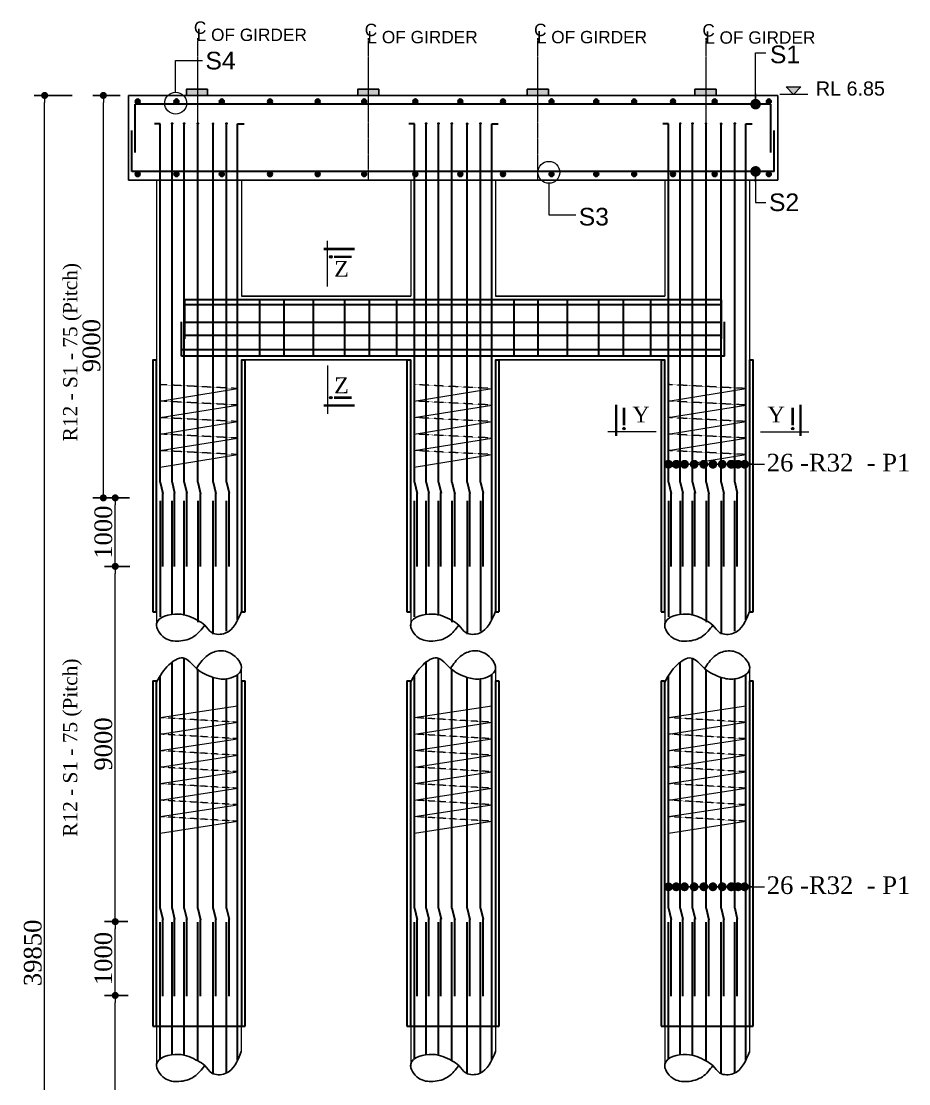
# Model space of a CAD drawing. Header units: millimetres. Extents: x -684453 to 35267, y -286696 to 273430.
# Drawn here: x -288820 to -276246, y -216706 to -201650 of the extents above; entities that cross this region are included whole.
import ezdxf

# ---------------------------------------------------------------- set-up
doc = ezdxf.new("R2010")
doc.units = ezdxf.units.MM
doc.header["$PDMODE"] = 2
for name, pattern in [('CENTER', [2, 1.25, -0.25, 0.25, -0.25]), ('DASHEDX2', [38.1, 25.4, -12.7]), ('HIDDEN', [9.525, 6.35, -3.175])]:
    doc.linetypes.add(name, pattern=pattern)
doc.layers.get('Defpoints').update_dxf_attribs({"lineweight": 13})
for name, color, linetype, lineweight in [('Binder', 136, 'Continuous', 15), ('Center Line', 34, 'Continuous', 15), ('dim', 4, 'Continuous', 25), ('Dimision', 4, 'Continuous', 9), ('Pile', 11, 'Continuous', 15), ('Pire Line', 11, 'Continuous', 25), ('Reinf.', 12, 'Continuous', 30), ('Rod', 12, 'Continuous', 30), ('Steel Casing', 70, 'Continuous', 30), ('Text', 7, 'Continuous', 15)]:
    doc.layers.add(name, color=color, linetype=linetype, lineweight=lineweight)
doc.styles.add('ROMANS', font='arial.ttf', dxfattribs={"height": 200})
doc.styles.get("Standard").update_dxf_attribs({"font": 'times.ttf'})
doc.dimstyles.new('ISO-25', dxfattribs={"dimtxt": 175, "dimasz": 100, "dimexe": 65, "dimexo": 115.625, "dimgap": 40, "dimtad": 1, "dimtoh": 1, "dimdec": 0, "dimtxsty": 'Standard', "dimblk": 'DOT', "dimcen": 300, "dimclrd": 256, "dimclre": 256, "dimclrt": 256, "dimadec": 0, "dimazin": 0, "dimtfac": 1, "dimtdec": 0, "dimtix": 1, "dimtmove": 0, "dimatfit": 3, "dimldrblk": 'DOT', "dimfxl": 75, "dimlwd": -1, "dimarcsym": 0})

# ---------------------------------------------------------------- blocks, each defined once
blk = doc.blocks.new('_Dot')
at = {"color": 0, "linetype": 'ByBlock', "lineweight": -2}
blk.add_line((-0.5, 0), (-1, 0), dxfattribs=at)
at = {"color": 0, "linetype": 'ByBlock', "const_width": 0.5}
blk.add_lwpolyline([(-0.25, 0, 1), (0.25, 0, 1)], format="xyb", close=True, dxfattribs=at)
blk = doc.blocks.new('*D308')
at = {"layer": 'Defpoints', "color": 0, "ltscale": 3, "transparency": 16777216}
for p in [(-287489, -214409), (-287196, -214409), (-287188, -215455)]:
    blk.add_point(p, dxfattribs=at)
at = {"layer": 'Dimision', "color": 1, "lineweight": -2, "ltscale": 3, "transparency": 16777216}
for p, q in [((-287311, -214409), (-287639, -214409)), ((-287304, -215455), (-287639, -215455))]:
    blk.add_line(p, q, dxfattribs=at)
at = {"layer": 'Dimision', "ltscale": 3, "transparency": 16777216}
blk.add_line((-287489, -215355), (-287489, -214509), dxfattribs=at)
at = {"layer": 'Dimision', "ltscale": 3, "transparency": 16777216, "xscale": 100, "yscale": 100, "zscale": 100}
for p, rotation in [((-287489, -214409), 90), ((-287489, -215455), 270)]:
    blk.add_blockref('_Dot', p, dxfattribs=dict(at, rotation=rotation))
at = {"layer": 'Dimision', "ltscale": 3, "transparency": 16777216, "insert": (-287657, -214932), "char_height": 250, "attachment_point": 5, "rotation": 90}
blk.add_mtext('1000', dxfattribs=at)
blk = doc.blocks.new('*D309')
at = {"layer": 'Defpoints', "color": 0, "ltscale": 3, "transparency": 16777216}
for p in [(-287489, -208404), (-287172, -208404), (-287166, -209375)]:
    blk.add_point(p, dxfattribs=at)
at = {"layer": 'Dimision', "color": 1, "lineweight": -2, "ltscale": 3, "transparency": 16777216}
for p, q in [((-287288, -208404), (-287639, -208404)), ((-287282, -209375), (-287639, -209375))]:
    blk.add_line(p, q, dxfattribs=at)
at = {"layer": 'Dimision', "ltscale": 3, "transparency": 16777216}
blk.add_line((-287489, -209275), (-287489, -208504), dxfattribs=at)
at = {"layer": 'Dimision', "ltscale": 3, "transparency": 16777216, "xscale": 100, "yscale": 100, "zscale": 100}
for p, rotation in [((-287489, -208404), 90), ((-287489, -209375), 270)]:
    blk.add_blockref('_Dot', p, dxfattribs=dict(at, rotation=rotation))
at = {"layer": 'Dimision', "ltscale": 3, "transparency": 16777216, "insert": (-287657, -208890), "char_height": 250, "attachment_point": 5, "rotation": 90}
blk.add_mtext('1000', dxfattribs=at)
blk = doc.blocks.new('*D302')
at = {"layer": 'Defpoints', "color": 0, "ltscale": 3, "transparency": 16777216}
for p in [(-287489, -215455), (-287188, -215455), (-287207, -220619)]:
    blk.add_point(p, dxfattribs=at)
at = {"layer": 'Dimision', "color": 1, "lineweight": -2, "ltscale": 3, "transparency": 16777216}
for p, q in [((-287304, -215455), (-287639, -215455)), ((-287323, -220619), (-287639, -220619))]:
    blk.add_line(p, q, dxfattribs=at)
at = {"layer": 'Dimision', "ltscale": 3, "transparency": 16777216}
blk.add_line((-287489, -220519), (-287489, -215555), dxfattribs=at)
at = {"layer": 'Dimision', "ltscale": 3, "transparency": 16777216, "xscale": 100, "yscale": 100, "zscale": 100}
for p, rotation in [((-287489, -215455), 90), ((-287489, -220619), 270)]:
    blk.add_blockref('_Dot', p, dxfattribs=dict(at, rotation=rotation))
at = {"layer": 'Dimision', "ltscale": 3, "transparency": 16777216, "insert": (-287657, -218037), "char_height": 250, "attachment_point": 5, "rotation": 90}
blk.add_mtext('9000', dxfattribs=at)
blk = doc.blocks.new('*D303')
at = {"layer": 'Defpoints', "color": 0, "ltscale": 3, "transparency": 16777216}
for p in [(-287489, -209375), (-287166, -209375), (-287196, -214409)]:
    blk.add_point(p, dxfattribs=at)
at = {"layer": 'Dimision', "color": 1, "lineweight": -2, "ltscale": 3, "transparency": 16777216}
for p, q in [((-287282, -209375), (-287639, -209375)), ((-287311, -214409), (-287639, -214409))]:
    blk.add_line(p, q, dxfattribs=at)
at = {"layer": 'Dimision', "ltscale": 3, "transparency": 16777216}
blk.add_line((-287489, -214309), (-287489, -209475), dxfattribs=at)
at = {"layer": 'Dimision', "ltscale": 3, "transparency": 16777216, "xscale": 100, "yscale": 100, "zscale": 100}
for p, rotation in [((-287489, -209375), 90), ((-287489, -214409), 270)]:
    blk.add_blockref('_Dot', p, dxfattribs=dict(at, rotation=rotation))
at = {"layer": 'Dimision', "ltscale": 3, "transparency": 16777216, "insert": (-287657, -211892), "char_height": 250, "attachment_point": 5, "rotation": 90}
blk.add_mtext('9000', dxfattribs=at)
blk = doc.blocks.new('*D304')
at = {"layer": 'Defpoints', "color": 0, "ltscale": 3, "transparency": 16777216}
for p in [(-287657, -202701), (-287302, -202701), (-287172, -208404)]:
    blk.add_point(p, dxfattribs=at)
at = {"layer": 'Dimision', "color": 1, "lineweight": -2, "ltscale": 3, "transparency": 16777216}
for p, q in [((-287418, -202701), (-287807, -202701)), ((-287288, -208404), (-287807, -208404))]:
    blk.add_line(p, q, dxfattribs=at)
at = {"layer": 'Dimision', "ltscale": 3, "transparency": 16777216}
blk.add_line((-287657, -208304), (-287657, -202801), dxfattribs=at)
at = {"layer": 'Dimision', "ltscale": 3, "transparency": 16777216, "xscale": 100, "yscale": 100, "zscale": 100}
for p, rotation in [((-287657, -202701), 90), ((-287657, -208404), 270)]:
    blk.add_blockref('_Dot', p, dxfattribs=dict(at, rotation=rotation))
at = {"layer": 'Dimision', "ltscale": 3, "transparency": 16777216, "insert": (-287824, -206247), "char_height": 250, "attachment_point": 5, "rotation": 90}
blk.add_mtext('9000', dxfattribs=at)
blk = doc.blocks.new('*D306')
at = {"layer": 'Defpoints', "color": 0, "ltscale": 3, "transparency": 16777216}
for p in [(-288489, -202701), (-287986, -202701), (-287935, -227002)]:
    blk.add_point(p, dxfattribs=at)
at = {"layer": 'Dimision', "color": 1, "lineweight": -2, "ltscale": 3, "transparency": 16777216}
for p, q in [((-288101, -202701), (-288639, -202701)), ((-288050, -227002), (-288639, -227002))]:
    blk.add_line(p, q, dxfattribs=at)
at = {"layer": 'Dimision', "ltscale": 3, "transparency": 16777216}
blk.add_line((-288489, -226902), (-288489, -202801), dxfattribs=at)
at = {"layer": 'Dimision', "ltscale": 3, "transparency": 16777216, "xscale": 100, "yscale": 100, "zscale": 100}
for p, rotation in [((-288489, -202701), 90), ((-288489, -227002), 270)]:
    blk.add_blockref('_Dot', p, dxfattribs=dict(at, rotation=rotation))
at = {"layer": 'Dimision', "ltscale": 3, "transparency": 16777216, "insert": (-288656, -214852), "char_height": 250, "attachment_point": 5, "rotation": 90}
blk.add_mtext('39850', dxfattribs=at)

msp = doc.modelspace()

# ---------------------------------------------------------------- hatches: boundary and pattern name
at = {"layer": 'Dimision', "ltscale": 5}
msp.add_hatch(color=256, dxfattribs=at).paths.add_polyline_path([(-277984.7, -202580.1), (-277772.6, -202580.1), (-277878.6, -202686.2)])
at = {"layer": 'Pire Line', "ltscale": 3}
h = msp.add_hatch(color=256, dxfattribs=at)
h.paths.add_polyline_path([(-286180.9, -202612.6), (-286330.9, -202612.6), (-286330.9, -202701.1), (-286180.9, -202701.1)])
h.paths.add_polyline_path([(-286330.9, -202612.6), (-286480.9, -202612.6), (-286480.9, -202701.1), (-286330.9, -202701.1)])
h = msp.add_hatch(color=256, dxfattribs=at)
h.paths.add_polyline_path([(-283752.1, -202612.6), (-283902.1, -202612.6), (-283902.1, -202701.1), (-283752.1, -202701.1)])
h.paths.add_polyline_path([(-283902.1, -202612.6), (-284052.1, -202612.6), (-284052.1, -202701.1), (-283902.1, -202701.1)])
h = msp.add_hatch(color=256, dxfattribs=at)
h.paths.add_polyline_path([(-281352.1, -202612.6), (-281502.1, -202612.6), (-281502.1, -202701.1), (-281352.1, -202701.1)])
h.paths.add_polyline_path([(-281502.1, -202612.6), (-281652.1, -202612.6), (-281652.1, -202701.1), (-281502.1, -202701.1)])
h = msp.add_hatch(color=256, dxfattribs=at)
h.paths.add_polyline_path([(-278975.5, -202612.6), (-279125.5, -202612.6), (-279125.5, -202701.1), (-278975.5, -202701.1)])
h.paths.add_polyline_path([(-279125.5, -202612.6), (-279275.5, -202612.6), (-279275.5, -202701.1), (-279125.5, -202701.1)])
h = msp.add_hatch(color=256, dxfattribs=at)
h.set_gradient(color1=(238, 17, 46), color2=(219, 15, 42), one_color=1, tint=0.46, name='INVCYLINDER')
h.paths.add_polyline_path([(-287205.6, -202786.1, 1), (-287135.7, -202786.1, 1)])
h = msp.add_hatch(color=256, dxfattribs=at)
h.set_gradient(color1=(238, 17, 46), color2=(219, 15, 42), one_color=1, tint=0.46, name='INVCYLINDER')
h.paths.add_polyline_path([(-286656.7, -202786.1, 1), (-286586.8, -202786.1, 1)])
h = msp.add_hatch(color=256, dxfattribs=at)
h.set_gradient(color1=(238, 17, 46), color2=(219, 15, 42), one_color=1, tint=0.46, name='INVCYLINDER')
h.paths.add_polyline_path([(-286014.7, -202786.1, 1), (-285944.8, -202786.1, 1)])
h = msp.add_hatch(color=256, dxfattribs=at)
h.set_gradient(color1=(238, 17, 46), color2=(219, 15, 42), one_color=1, tint=0.46, name='INVCYLINDER')
h.paths.add_polyline_path([(-285330.5, -202786.1, 1), (-285260.6, -202786.1, 1)])
h = msp.add_hatch(color=256, dxfattribs=at)
h.set_gradient(color1=(238, 17, 46), color2=(219, 15, 42), one_color=1, tint=0.46, name='INVCYLINDER')
h.paths.add_polyline_path([(-284655, -202786.1, 1), (-284585.2, -202786.1, 1)])
h = msp.add_hatch(color=256, dxfattribs=at)
h.set_gradient(color1=(238, 17, 46), color2=(219, 15, 42), one_color=1, tint=0.46, name='INVCYLINDER')
h.paths.add_polyline_path([(-283996.8, -202786.1, 1), (-283926.9, -202786.1, 1)])
h = msp.add_hatch(color=256, dxfattribs=at)
h.set_gradient(color1=(238, 17, 46), color2=(219, 15, 42), one_color=1, tint=0.46, name='INVCYLINDER')
h.paths.add_polyline_path([(-283271.6, -202786.1, 1), (-283201.7, -202786.1, 1)])
h = msp.add_hatch(color=256, dxfattribs=at)
h.set_gradient(color1=(238, 17, 46), color2=(219, 15, 42), one_color=1, tint=0.46, name='INVCYLINDER')
h.paths.add_polyline_path([(-282634.8, -202786.1, 1), (-282564.9, -202786.1, 1)])
h = msp.add_hatch(color=256, dxfattribs=at)
h.set_gradient(color1=(238, 17, 46), color2=(219, 15, 42), one_color=1, tint=0.46, name='INVCYLINDER')
h.paths.add_polyline_path([(-282029.1, -202786.1, 1), (-281959.2, -202786.1, 1)])
h = msp.add_hatch(color=256, dxfattribs=at)
h.set_gradient(color1=(238, 17, 46), color2=(219, 15, 42), one_color=1, tint=0.46, name='INVCYLINDER')
h.paths.add_polyline_path([(-281342.8, -202786.1, 1), (-281272.9, -202786.1, 1)])
h = msp.add_hatch(color=256, dxfattribs=at)
h.set_gradient(color1=(238, 17, 46), color2=(219, 15, 42), one_color=1, tint=0.46, name='INVCYLINDER')
h.paths.add_polyline_path([(-280708.8, -202786.1, 1), (-280638.9, -202786.1, 1)])
h = msp.add_hatch(color=256, dxfattribs=at)
h.set_gradient(color1=(238, 17, 46), color2=(219, 15, 42), one_color=1, tint=0.46, name='INVCYLINDER')
h.paths.add_polyline_path([(-280170.9, -202786.1, 1), (-280101, -202786.1, 1)])
h = msp.add_hatch(color=256, dxfattribs=at)
h.set_gradient(color1=(238, 17, 46), color2=(219, 15, 42), one_color=1, tint=0.46, name='INVCYLINDER')
h.paths.add_polyline_path([(-279620.4, -202786.1, 1), (-279550.5, -202786.1, 1)])
h = msp.add_hatch(color=256, dxfattribs=at)
h.set_gradient(color1=(238, 17, 46), color2=(219, 15, 42), one_color=1, tint=0.46, name='INVCYLINDER')
h.paths.add_polyline_path([(-279030.4, -202786.1, 1), (-278960.5, -202786.1, 1)])
h = msp.add_hatch(color=256, dxfattribs=at)
h.set_gradient(color1=(238, 17, 46), color2=(219, 15, 42), one_color=1, tint=0.46, name='INVCYLINDER')
h.paths.add_polyline_path([(-278263.5, -202786.1, 1), (-278193.6, -202786.1, 1)])
h = msp.add_hatch(color=256, dxfattribs=at)
h.set_gradient(color1=(238, 17, 46), color2=(219, 15, 42), one_color=1, tint=0.46, name='INVCYLINDER')
h.paths.add_polyline_path([(-287205.6, -203816.1, -1), (-287135.7, -203816.1, -1)])
h = msp.add_hatch(color=256, dxfattribs=at)
h.set_gradient(color1=(238, 17, 46), color2=(219, 15, 42), one_color=1, tint=0.46, name='INVCYLINDER')
h.paths.add_polyline_path([(-286656.7, -203816.1, -1), (-286586.8, -203816.1, -1)])
h = msp.add_hatch(color=256, dxfattribs=at)
h.set_gradient(color1=(238, 17, 46), color2=(219, 15, 42), one_color=1, tint=0.46, name='INVCYLINDER')
h.paths.add_polyline_path([(-286014.7, -203816.1, -1), (-285944.8, -203816.1, -1)])
h = msp.add_hatch(color=256, dxfattribs=at)
h.set_gradient(color1=(238, 17, 46), color2=(219, 15, 42), one_color=1, tint=0.46, name='INVCYLINDER')
h.paths.add_polyline_path([(-285330.5, -203816.1, -1), (-285260.6, -203816.1, -1)])
h = msp.add_hatch(color=256, dxfattribs=at)
h.set_gradient(color1=(238, 17, 46), color2=(219, 15, 42), one_color=1, tint=0.46, name='INVCYLINDER')
h.paths.add_polyline_path([(-284655, -203816.1, -1), (-284585.2, -203816.1, -1)])
h = msp.add_hatch(color=256, dxfattribs=at)
h.set_gradient(color1=(238, 17, 46), color2=(219, 15, 42), one_color=1, tint=0.46, name='INVCYLINDER')
h.paths.add_polyline_path([(-283996.8, -203816.1, -1), (-283926.9, -203816.1, -1)])
h = msp.add_hatch(color=256, dxfattribs=at)
h.set_gradient(color1=(238, 17, 46), color2=(219, 15, 42), one_color=1, tint=0.46, name='INVCYLINDER')
h.paths.add_polyline_path([(-283271.6, -203816.1, -1), (-283201.7, -203816.1, -1)])
h = msp.add_hatch(color=256, dxfattribs=at)
h.set_gradient(color1=(238, 17, 46), color2=(219, 15, 42), one_color=1, tint=0.46, name='INVCYLINDER')
h.paths.add_polyline_path([(-282634.8, -203816.1, -1), (-282564.9, -203816.1, -1)])
h = msp.add_hatch(color=256, dxfattribs=at)
h.set_gradient(color1=(238, 17, 46), color2=(219, 15, 42), one_color=1, tint=0.46, name='INVCYLINDER')
h.paths.add_polyline_path([(-282029.1, -203816.1, -1), (-281959.2, -203816.1, -1)])
h = msp.add_hatch(color=256, dxfattribs=at)
h.set_gradient(color1=(238, 17, 46), color2=(219, 15, 42), one_color=1, tint=0.46, name='INVCYLINDER')
h.paths.add_polyline_path([(-281342.8, -203816.1, -1), (-281272.9, -203816.1, -1)])
h = msp.add_hatch(color=256, dxfattribs=at)
h.set_gradient(color1=(238, 17, 46), color2=(219, 15, 42), one_color=1, tint=0.46, name='INVCYLINDER')
h.paths.add_polyline_path([(-280708.8, -203816.1, -1), (-280638.9, -203816.1, -1)])
h = msp.add_hatch(color=256, dxfattribs=at)
h.set_gradient(color1=(238, 17, 46), color2=(219, 15, 42), one_color=1, tint=0.46, name='INVCYLINDER')
h.paths.add_polyline_path([(-280170.9, -203816.1, -1), (-280101, -203816.1, -1)])
h = msp.add_hatch(color=256, dxfattribs=at)
h.set_gradient(color1=(238, 17, 46), color2=(219, 15, 42), one_color=1, tint=0.46, name='INVCYLINDER')
h.paths.add_polyline_path([(-279620.4, -203816.1, -1), (-279550.5, -203816.1, -1)])
h = msp.add_hatch(color=256, dxfattribs=at)
h.set_gradient(color1=(238, 17, 46), color2=(219, 15, 42), one_color=1, tint=0.46, name='INVCYLINDER')
h.paths.add_polyline_path([(-279030.4, -203816.1, -1), (-278960.5, -203816.1, -1)])
h = msp.add_hatch(color=256, dxfattribs=at)
h.set_gradient(color1=(238, 17, 46), color2=(219, 15, 42), one_color=1, tint=0.46, name='INVCYLINDER')
h.paths.add_polyline_path([(-278263.5, -203816.1, -1), (-278193.6, -203816.1, -1)])
at = {"layer": 'Reinf.', "ltscale": 5}
for points in [[(-286689.1, -203098.7, 1), (-286677.1, -203098.7, 1)], [(-286516.4, -203098.7, 1), (-286504.4, -203098.7, 1)], [(-286325.3, -203098.7, 1), (-286313.3, -203098.7, 1)], [(-286109.2, -203102.4, 1), (-286097.2, -203102.4, 1)], [(-285918.7, -203098.7, 1), (-285906.7, -203098.7, 1)], [(-283088.3, -203098.7, 1), (-283076.3, -203098.7, 1)], [(-282915.5, -203098.7, 1), (-282903.5, -203098.7, 1)], [(-282724.5, -203098.7, 1), (-282712.5, -203098.7, 1)], [(-282508.3, -203102.4, 1), (-282496.3, -203102.4, 1)], [(-282317.8, -203098.7, 1), (-282305.8, -203098.7, 1)], [(-279488.3, -203098.7, 1), (-279476.3, -203098.7, 1)], [(-279315.5, -203098.7, 1), (-279303.5, -203098.7, 1)], [(-279124.5, -203098.7, 1), (-279112.5, -203098.7, 1)], [(-278908.3, -203102.4, 1), (-278896.3, -203102.4, 1)], [(-278717.8, -203098.7, 1), (-278705.8, -203098.7, 1)]]:
    msp.add_hatch(color=256, dxfattribs=at).paths.add_polyline_path(points)
at = {"layer": 'Text'}
for points in [[(-284416.2, -204988.7, 1), (-284452.1, -204988.7, 1)], [(-284416.2, -206983.9, -1), (-284452.1, -206983.9, -1)], [(-280280.8, -207403.9, 1), (-280280.8, -207439.8, 1)], [(-277889.8, -207403.9, -1), (-277889.8, -207439.8, -1)]]:
    msp.add_hatch(color=256, dxfattribs=at).paths.add_polyline_path(points)

# ---------------------------------------------------------------- linework, layer by layer
at = {"layer": 'Binder', "linetype": 'DASHEDX2', "ltscale": 0.007}
for p, q in [((-285755.5, -206854.6), (-286853.5, -206799.1)), ((-282154.6, -206854.2), (-283252.6, -206798.6)), ((-278554.6, -206854.2), (-279652.6, -206798.6)), ((-285755.5, -207088.4), (-286853.5, -207032.9)), ((-282154.6, -207088), (-283252.6, -207032.4)), ((-278554.6, -207088), (-279652.6, -207032.4)), ((-285755.5, -207322.3), (-286853.5, -207266.7)), ((-282154.6, -207321.8), (-283252.6, -207266.2)), ((-278554.6, -207321.8), (-279652.6, -207266.2)), ((-285755.5, -207556.1), (-286853.5, -207500.5)), ((-282154.6, -207555.6), (-283252.6, -207500)), ((-278554.6, -207555.6), (-279652.6, -207500)), ((-285755.5, -207789.9), (-286853.5, -207734.3)), ((-282154.6, -207789.4), (-283252.6, -207733.8)), ((-278554.6, -207789.4), (-279652.6, -207733.8)), ((-285755.5, -211583.6), (-286851.4, -211518.5)), ((-282154.6, -211583.1), (-283250.5, -211518)), ((-278554.6, -211583.1), (-279650.5, -211518)), ((-285755.5, -211817.4), (-286851.4, -211752.3)), ((-282154.6, -211816.9), (-283250.5, -211751.8)), ((-278554.6, -211816.9), (-279650.5, -211751.8)), ((-285755.5, -212051.2), (-286851.4, -211986.1)), ((-282154.6, -212050.7), (-283250.5, -211985.6)), ((-278554.6, -212050.7), (-279650.5, -211985.6)), ((-285755.5, -212285), (-286851.4, -212219.9)), ((-282154.6, -212284.6), (-283250.5, -212219.4)), ((-278554.6, -212284.6), (-279650.5, -212219.4)), ((-285755.5, -212518.8), (-286851.4, -212453.7)), ((-282154.6, -212518.4), (-283250.5, -212453.2)), ((-278554.6, -212518.4), (-279650.5, -212453.2)), ((-285755.5, -212752.6), (-286851.4, -212687.5)), ((-282154.6, -212752.2), (-283250.5, -212687)), ((-278554.6, -212752.2), (-279650.5, -212687)), ((-285755.5, -212986.5), (-286851.4, -212921.3)), ((-282154.6, -212986), (-283250.5, -212920.8)), ((-278554.6, -212986), (-279650.5, -212920.8))]:
    msp.add_line(p, q, dxfattribs=at)
at = {"layer": 'Binder', "ltscale": 5}
for p, q in [((-286853.5, -207032.9), (-285755.5, -206854.6)), ((-283252.6, -207032.4), (-282154.6, -206854.2)), ((-279652.6, -207032.4), (-278554.6, -206854.2)), ((-286853.5, -207266.7), (-285755.5, -207088.4)), ((-283252.6, -207266.2), (-282154.6, -207088)), ((-279652.6, -207266.2), (-278554.6, -207088)), ((-286853.5, -207500.5), (-285755.5, -207322.3)), ((-283252.6, -207500), (-282154.6, -207321.8)), ((-279652.6, -207500), (-278554.6, -207321.8)), ((-286853.5, -207734.3), (-285755.5, -207556.1)), ((-283252.6, -207733.8), (-282154.6, -207555.6)), ((-279652.6, -207733.8), (-278554.6, -207555.6)), ((-286853.5, -207968.1), (-285755.5, -207789.9)), ((-283252.6, -207967.7), (-282154.6, -207789.4)), ((-279652.6, -207967.7), (-278554.6, -207789.4)), ((-286851.4, -211518.5), (-285755.5, -211349.8)), ((-283250.5, -211518), (-282154.6, -211349.3)), ((-279650.5, -211518), (-278554.6, -211349.3)), ((-286851.4, -211752.3), (-285755.5, -211583.6)), ((-283250.5, -211751.8), (-282154.6, -211583.1)), ((-279650.5, -211751.8), (-278554.6, -211583.1)), ((-286851.4, -211986.1), (-285755.5, -211817.4)), ((-283250.5, -211985.6), (-282154.6, -211816.9)), ((-279650.5, -211985.6), (-278554.6, -211816.9)), ((-286851.4, -212219.9), (-285755.5, -212051.2)), ((-283250.5, -212219.4), (-282154.6, -212050.7)), ((-279650.5, -212219.4), (-278554.6, -212050.7)), ((-286851.4, -212453.7), (-285755.5, -212285)), ((-283250.5, -212453.2), (-282154.6, -212284.6)), ((-279650.5, -212453.2), (-278554.6, -212284.6)), ((-286851.4, -212687.5), (-285755.5, -212518.8)), ((-283250.5, -212687), (-282154.6, -212518.4)), ((-279650.5, -212687), (-278554.6, -212518.4)), ((-286851.4, -212921.3), (-285755.5, -212752.6)), ((-283250.5, -212920.8), (-282154.6, -212752.2)), ((-279650.5, -212920.8), (-278554.6, -212752.2)), ((-286851.4, -213155.1), (-285755.5, -212986.5)), ((-283250.5, -213154.7), (-282154.6, -212986)), ((-279650.5, -213154.7), (-278554.6, -212986))]:
    msp.add_line(p, q, dxfattribs=at)
at = {"layer": 'Center Line', "linetype": 'CENTER'}
for p, q in [((-286319.3, -203901.1), (-286319.3, -201891.8)), ((-283902.1, -203901.1), (-283902.1, -201891.8)), ((-281502.1, -203901.1), (-281502.1, -201891.8)), ((-279118.5, -203901.1), (-279118.5, -201891.8))]:
    msp.add_line(p, q, dxfattribs=at)
at = {"layer": 'dim', "ltscale": 30}
for points in [[(-285700.3, -210012.9), (-285930.2, -210321.3), (-286120.1, -210313.8), (-286221.3, -210207.8), (-286318.6, -210142), (-286592.9, -210050.2), (-286902.6, -210187.5), (-286790.5, -210386.2), (-286587.6, -210434), (-286368.5, -210365.3), (-286221.3, -210207.8)], [(-282102.1, -210010.9), (-282329.7, -210320.8), (-282519.6, -210313.4), (-282620.8, -210207.4), (-282718.1, -210141.5), (-282992.4, -210049.7), (-283302.1, -210187), (-283190, -210385.8), (-282987.1, -210433.5), (-282768, -210364.8), (-282620.8, -210207.4)], [(-278500.2, -210012), (-278730.4, -210321.9), (-278920.3, -210314.4), (-279021.5, -210208.5), (-279118.9, -210142.6), (-279393.1, -210050.8), (-279702.8, -210188.1), (-279590.7, -210386.9), (-279387.8, -210434.6), (-279168.8, -210365.9), (-279021.5, -210208.5)], [(-286902.6, -211013.9), (-286728.3, -210769.1), (-286530.6, -210672.5), (-286338.4, -210820.6), (-286102.8, -210947.7), (-285912.2, -210969.8), (-285702.6, -210836.9), (-285854.9, -210606.1), (-286050.8, -210577.5), (-286200.5, -210651.4), (-286338.4, -210820.6)], [(-283302.1, -211013.4), (-283127.8, -210768.6), (-282930.1, -210672), (-282737.9, -210820.1), (-282502.3, -210947.2), (-282311.7, -210969.4), (-282102.1, -210836.4), (-282254.4, -210605.6), (-282450.3, -210577), (-282600, -210650.9), (-282737.9, -210820.1)], [(-279702.8, -211014.5), (-279528.5, -210769.7), (-279330.8, -210673.1), (-279138.6, -210821.2), (-278903.1, -210948.3), (-278712.4, -210970.4), (-278502.8, -210837.5), (-278655.2, -210606.7), (-278851, -210578.1), (-279000.7, -210652), (-279138.6, -210821.2)], [(-285702.3, -216251.5), (-285930.2, -216561.4), (-286120.1, -216553.9), (-286221.3, -216448), (-286318.6, -216382.1), (-286592.9, -216290.3), (-286902.6, -216427.6), (-286790.5, -216626.4), (-286587.6, -216674.1), (-286368.5, -216605.4), (-286221.3, -216448)], [(-282102.1, -216251.1), (-282329.7, -216560.9), (-282519.6, -216553.5), (-282620.8, -216447.5), (-282718.1, -216381.6), (-282992.4, -216289.8), (-283302.1, -216427.2), (-283190, -216625.9), (-282987.1, -216673.6), (-282768, -216604.9), (-282620.8, -216447.5)], [(-278502.8, -216251.6), (-278730.4, -216562), (-278920.3, -216554.6), (-279021.5, -216448.6), (-279118.9, -216382.7), (-279393.1, -216290.9), (-279702.8, -216428.2), (-279590.7, -216627), (-279387.8, -216674.7), (-279168.8, -216606), (-279021.5, -216448.6)]]:
    msp.add_spline(points, degree=3, dxfattribs=at)
at = {"layer": 'Dimision', "ltscale": 5}
for p, q in [((-278415.2, -202098.2), (-278268.8, -202098.2)), ((-286633, -202656.7), (-286633, -202207.7)), ((-286633, -202207.7), (-286251, -202207.7)), ((-277675.4, -202686.2), (-278072.3, -202686.2)), ((-281344.2, -203945.6), (-281344.2, -204394.5)), ((-278415.2, -204220.6), (-278268.8, -204220.6)), ((-281344.2, -204394.5), (-280962.2, -204394.5)), ((-278288.2, -208013.1), (-278288.2, -208013.1)), ((-278288.2, -208013.1), (-278288.2, -208013.1)), ((-278288.2, -213915.1), (-278288.2, -213915.1)), ((-278288.2, -213915.1), (-278288.2, -213915.1))]:
    msp.add_line(p, q, dxfattribs=at)
at = {"layer": 'Dimision', "ltscale": 3}
for p, q in [((-284482.3, -205410.7), (-284482.3, -204759.8)), ((-284482.3, -206528.6), (-284482.3, -207212.8))]:
    msp.add_line(p, q, dxfattribs=at)
at = {"layer": 'Dimision', "ltscale": 5}
msp.add_lwpolyline([(-277984.7, -202580.1), (-277772.6, -202580.1), (-277878.6, -202686.2)], close=True, dxfattribs=at)
for centre in [(-286633, -202811.5), (-281344.2, -203790.7)]:
    msp.add_circle(centre, 154.8, dxfattribs=at)
at = {"layer": 'Pile', "ltscale": 3}
for p, q in [((-286902.1, -203901.1), (-286902.1, -210226.4)), ((-286902.1, -203901.1), (-286902.1, -210226.4)), ((-285702.1, -203901.1), (-285702.2, -205546)), ((-283302.1, -203901.1), (-283302.1, -205546)), ((-282102.1, -203901.1), (-282102.2, -205546)), ((-279702.1, -203901.1), (-279702.1, -205546)), ((-278502.1, -203901.1), (-278502.5, -210017.5)), ((-285702.2, -206446), (-285702.4, -210017.8)), ((-283302.1, -206446), (-283302.1, -210222.8)), ((-283302.1, -206446), (-283302.1, -210222.8)), ((-282102.2, -206446), (-282102.5, -210011.8)), ((-282102.1, -206446), (-282102.1, -210010.9)), ((-279702.1, -206446), (-279702.1, -210228.3)), ((-279702.1, -206446), (-279702.1, -210228.3)), ((-285702.4, -210785.7), (-285702.6, -216252.3)), ((-282102.5, -210782.4), (-282102.8, -216252.9)), ((-282102.1, -210784.1), (-282102.1, -216251.1)), ((-278502.5, -210786.8), (-278502.8, -216251.6)), ((-286902.1, -211013), (-286902.1, -216466.5)), ((-286902.1, -211013), (-286902.1, -216466.5)), ((-283302.1, -211013.4), (-283302.1, -216462.9)), ((-283302.1, -211013.4), (-283302.1, -216462.9)), ((-279702.1, -211013.2), (-279702.1, -216468.4)), ((-279702.1, -211013.2), (-279702.1, -216468.4))]:
    msp.add_line(p, q, dxfattribs=at)
at = {"layer": 'Pire Line', "ltscale": 3}
for p, q in [((-287302.1, -202701.1), (-278102.1, -202701.1)), ((-287302.1, -203901.1), (-287302.1, -202701.1)), ((-278102.1, -203901.1), (-278102.1, -202701.1)), ((-278102.1, -203901.1), (-278102.1, -202701.1)), ((-287302.1, -203901.1), (-278102.1, -203901.1)), ((-285702.2, -205546), (-283302.1, -205546)), ((-282102.2, -205546), (-279702.1, -205546)), ((-285702.2, -206446), (-283302.1, -206446)), ((-282102.2, -206446), (-279702.1, -206446))]:
    msp.add_line(p, q, dxfattribs=at)
at = {"layer": 'Pire Line', "ltscale": 5}
for points in [[(-286180.9, -202612.6), (-286480.9, -202612.6), (-286480.9, -202701.1), (-286180.9, -202701.1)], [(-283752.1, -202612.6), (-284052.1, -202612.6), (-284052.1, -202701.1), (-283752.1, -202701.1)], [(-281352.1, -202612.6), (-281652.1, -202612.6), (-281652.1, -202701.1), (-281352.1, -202701.1)], [(-278975.5, -202612.6), (-279275.5, -202612.6), (-279275.5, -202701.1), (-278975.5, -202701.1)]]:
    msp.add_lwpolyline(points, close=True, dxfattribs=at)
at = {"layer": 'Pire Line', "color": 1, "ltscale": 3}
for centre in [(-287170.7, -202786.1), (-286621.8, -202786.1), (-285979.7, -202786.1), (-285295.6, -202786.1), (-284620.1, -202786.1), (-283961.8, -202786.1), (-283236.7, -202786.1), (-282599.9, -202786.1), (-281994.2, -202786.1), (-281307.8, -202786.1), (-280673.9, -202786.1), (-280135.9, -202786.1), (-279585.5, -202786.1), (-278995.5, -202786.1), (-278228.6, -202786.1), (-287170.7, -203816.1), (-286621.8, -203816.1), (-285979.7, -203816.1), (-285295.6, -203816.1), (-284620.1, -203816.1), (-283961.8, -203816.1), (-283236.7, -203816.1), (-282599.9, -203816.1), (-281994.2, -203816.1), (-281307.8, -203816.1), (-280673.9, -203816.1), (-280135.9, -203816.1), (-279585.5, -203816.1), (-278995.5, -203816.1), (-278228.6, -203816.1)]:
    msp.add_circle(centre, 34.9, dxfattribs=at)
at = {"layer": 'Reinf.', "ltscale": 5}
for p, q in [((-286851.4, -203104.6), (-286930.5, -203104.6)), ((-286683.1, -208183.6), (-286683.1, -203098.7)), ((-286510.2, -208183.6), (-286510.2, -203100.6)), ((-286319.3, -208183.6), (-286319.3, -203098.7)), ((-286103.2, -208183.6), (-286103.2, -203098.7)), ((-285755.5, -203104.6), (-285663.3, -203104.6)), ((-283250.5, -203104.6), (-283329.6, -203104.6)), ((-283082.3, -208183.2), (-283082.3, -203098.7)), ((-282909.3, -208183.2), (-282909.3, -203100.6)), ((-282718.5, -208183.2), (-282718.5, -203098.7)), ((-282502.3, -208183.2), (-282502.3, -203098.7)), ((-282154.6, -203104.6), (-282062.4, -203104.6)), ((-279650.5, -203104.6), (-279729.6, -203104.6)), ((-279482.3, -208183.2), (-279482.3, -203098.7)), ((-279309.3, -208183.2), (-279309.3, -203100.6)), ((-279118.5, -208183.2), (-279118.5, -203098.7)), ((-278902.3, -208183.2), (-278902.3, -203098.7)), ((-278554.6, -203104.6), (-278462.4, -203104.6)), ((-286851.4, -208183.6), (-286812.6, -208342.2)), ((-286683.1, -208183.6), (-286646.8, -208335.6)), ((-286510.2, -208183.6), (-286473.9, -208335.6)), ((-286319.3, -208183.6), (-286278.5, -208347.4)), ((-286103.2, -208183.6), (-286065.1, -208340.4)), ((-285912.5, -208183.6), (-285875.6, -208337.2)), ((-283250.5, -208183.2), (-283211.7, -208341.8)), ((-283082.3, -208183.2), (-283046, -208335.2)), ((-282909.3, -208183.2), (-282873, -208335.2)), ((-282718.5, -208183.2), (-282677.6, -208346.9)), ((-282502.3, -208183.2), (-282464.2, -208339.9)), ((-282311.7, -208183.2), (-282274.8, -208336.7)), ((-279650.5, -208183.2), (-279611.7, -208341.8)), ((-279482.3, -208183.2), (-279446, -208335.2)), ((-279309.3, -208183.2), (-279273, -208335.2)), ((-279118.5, -208183.2), (-279077.6, -208346.9)), ((-278902.3, -208183.2), (-278864.2, -208339.9)), ((-278711.7, -208183.2), (-278674.8, -208336.7)), ((-286812.6, -209376), (-286812.6, -208342.2)), ((-286646.8, -209376), (-286646.8, -208335.6)), ((-286475.8, -209376), (-286475.8, -208330.5)), ((-286278.5, -209376), (-286278.5, -208347.4)), ((-286065.1, -209376), (-286065.1, -208340.4)), ((-285875.6, -209376), (-285875.6, -208337.2)), ((-283211.7, -209375.5), (-283211.7, -208341.8)), ((-283046, -209375.5), (-283046, -208335.2)), ((-282874.9, -209375.5), (-282874.9, -208330)), ((-282677.6, -209375.5), (-282677.6, -208346.9)), ((-282464.2, -209375.5), (-282464.2, -208339.9)), ((-282274.8, -209375.5), (-282274.8, -208336.7)), ((-279611.7, -209375.5), (-279611.7, -208341.8)), ((-279446, -209375.5), (-279446, -208335.2)), ((-279274.9, -209375.5), (-279274.9, -208330)), ((-279077.6, -209375.5), (-279077.6, -208346.9)), ((-278864.2, -209375.5), (-278864.2, -208339.9)), ((-278674.8, -209375.5), (-278674.8, -208336.7)), ((-286848.1, -210090.9), (-286848.1, -208445.3)), ((-286682.4, -210051), (-286682.4, -208445.3)), ((-286511.4, -210070.4), (-286511.4, -208445.3)), ((-286314.1, -210165.1), (-286314.1, -208445.3)), ((-286100.6, -210334.9), (-286100.6, -208445.3)), ((-285911.2, -210291.6), (-285911.2, -208445.3)), ((-283247.2, -210090.4), (-283247.2, -208444.9)), ((-283081.5, -210050.6), (-283081.5, -208444.9)), ((-282910.5, -210069.9), (-282910.5, -208444.9)), ((-282713.2, -210164.7), (-282713.2, -208444.9)), ((-282499.7, -210334.4), (-282499.7, -208444.9)), ((-282310.3, -210291.2), (-282310.3, -208444.9)), ((-279647.2, -210090.4), (-279647.2, -208444.9)), ((-279481.5, -210050.6), (-279481.5, -208444.9)), ((-279310.5, -210069.9), (-279310.5, -208444.9)), ((-279113.2, -210164.7), (-279113.2, -208444.9)), ((-278899.7, -210334.4), (-278899.7, -208444.9)), ((-278710.3, -210291.2), (-278710.3, -208444.9)), ((-286683.1, -214220.7), (-286683.1, -210730.2)), ((-286510.2, -214220.7), (-286510.2, -210677.3)), ((-283082.3, -214220.3), (-283082.3, -210729.8)), ((-282909.3, -214220.3), (-282909.3, -210676.9)), ((-279482.3, -214220.3), (-279482.3, -210729.8)), ((-279309.3, -214220.3), (-279309.3, -210676.9)), ((-286319.3, -214220.7), (-286319.3, -210837.2)), ((-282718.5, -214220.3), (-282718.5, -210836.7)), ((-279118.5, -214220.3), (-279118.5, -210836.7)), ((-286103.2, -214220.7), (-286103.2, -210947.7)), ((-282502.3, -214220.3), (-282502.3, -210947.2)), ((-278902.3, -214220.3), (-278902.3, -210947.2)), ((-286851.4, -214220.7), (-286812.6, -214379.3)), ((-286683.1, -214220.7), (-286646.8, -214372.7)), ((-286510.2, -214220.7), (-286473.9, -214372.7)), ((-286319.3, -214220.7), (-286278.5, -214384.5)), ((-286103.2, -214220.7), (-286065.1, -214377.5)), ((-285912.5, -214220.7), (-285875.6, -214374.3)), ((-283250.5, -214220.3), (-283211.7, -214378.8)), ((-283082.3, -214220.3), (-283046, -214372.2)), ((-282909.3, -214220.3), (-282873, -214372.2)), ((-282718.5, -214220.3), (-282677.6, -214384)), ((-282502.3, -214220.3), (-282464.2, -214377)), ((-282311.7, -214220.3), (-282274.8, -214373.8)), ((-279650.5, -214220.3), (-279611.7, -214378.8)), ((-279482.3, -214220.3), (-279446, -214372.2)), ((-279309.3, -214220.3), (-279273, -214372.2)), ((-279118.5, -214220.3), (-279077.6, -214384)), ((-278902.3, -214220.3), (-278864.2, -214377)), ((-278711.7, -214220.3), (-278674.8, -214373.8)), ((-286812.6, -215463.7), (-286812.6, -214379.3)), ((-286646.8, -215463.7), (-286646.8, -214372.7)), ((-286475.8, -215463.7), (-286475.8, -214367.6)), ((-286278.5, -215463.7), (-286278.5, -214384.5)), ((-286065.1, -215463.7), (-286065.1, -214377.5)), ((-285875.6, -215463.7), (-285875.6, -214374.3)), ((-283211.7, -215463.2), (-283211.7, -214378.8)), ((-283046, -215463.2), (-283046, -214372.2)), ((-282874.9, -215463.2), (-282874.9, -214367.1)), ((-282677.6, -215463.2), (-282677.6, -214384)), ((-282464.2, -215463.2), (-282464.2, -214377)), ((-282274.8, -215463.2), (-282274.8, -214373.8)), ((-279611.7, -215463.2), (-279611.7, -214378.8)), ((-279446, -215463.2), (-279446, -214372.2)), ((-279274.9, -215463.2), (-279274.9, -214367.1)), ((-279077.6, -215463.2), (-279077.6, -214384)), ((-278864.2, -215463.2), (-278864.2, -214377)), ((-278674.8, -215463.2), (-278674.8, -214373.8)), ((-286683.1, -216294.8), (-286683.1, -214417.9)), ((-286510.2, -216301.3), (-286510.2, -214417.9)), ((-286319.3, -216381.9), (-286319.3, -214417.9)), ((-286103.2, -216563.2), (-286103.2, -214417.9)), ((-283082.3, -216294.3), (-283082.3, -214417.4)), ((-282909.3, -216300.8), (-282909.3, -214417.4)), ((-282718.5, -216381.4), (-282718.5, -214417.4)), ((-282502.3, -216562.7), (-282502.3, -214417.4)), ((-279482.3, -216294.3), (-279482.3, -214417.4)), ((-279309.3, -216300.8), (-279309.3, -214417.4)), ((-279118.5, -216381.4), (-279118.5, -214417.4)), ((-278902.3, -216562.7), (-278902.3, -214417.4))]:
    msp.add_line(p, q, dxfattribs=at)
for points in [[(-286851.4, -208183.6), (-286851.4, -203104.6)], [(-285912.5, -208183.6), (-285912.5, -203098.7)], [(-285755.5, -210134), (-285755.5, -203104.6)], [(-283250.5, -208183.2), (-283250.5, -203104.6)], [(-282311.7, -208183.2), (-282311.7, -203098.7)], [(-282154.6, -210133.5), (-282154.6, -203104.6)], [(-279650.5, -208183.2), (-279650.5, -203104.6)], [(-278711.7, -208183.2), (-278711.7, -203098.7)], [(-278554.6, -210133.5), (-278554.6, -203104.6)], [(-286851.4, -214220.7), (-286851.4, -210924.6)], [(-285755.5, -216374.1), (-285755.5, -210907.9)], [(-283250.5, -214220.3), (-283250.5, -210924.1)], [(-282154.6, -216373.6), (-282154.6, -210907.4)], [(-279650.5, -214220.3), (-279650.5, -210924.1)], [(-278554.6, -216373.6), (-278554.6, -210907.4)], [(-285912.5, -214220.7), (-285912.5, -210969.8)], [(-282311.7, -214220.3), (-282311.7, -210969.4)], [(-278711.7, -214220.3), (-278711.7, -210969.4)], [(-286851.4, -216353.7), (-286851.4, -214417.9)], [(-285912.5, -216553.6), (-285912.5, -214417.9)], [(-283250.5, -216353.2), (-283250.5, -214417.4)], [(-282311.7, -216553.1), (-282311.7, -214417.4)], [(-279650.5, -216353.2), (-279650.5, -214417.4)], [(-278711.7, -216553.1), (-278711.7, -214417.4)]]:
    msp.add_lwpolyline(points, dxfattribs=at)
for centre in [(-286683.1, -203098.7), (-286510.4, -203098.7), (-286319.3, -203098.7), (-286103.2, -203102.4), (-285912.7, -203098.7), (-283082.3, -203098.7), (-282909.5, -203098.7), (-282718.5, -203098.7), (-282502.3, -203102.4), (-282311.8, -203098.7), (-279482.3, -203098.7), (-279309.5, -203098.7), (-279118.5, -203098.7), (-278902.3, -203102.4), (-278711.8, -203098.7)]:
    msp.add_circle(centre, 6, dxfattribs=at)
at = {"layer": 'Rod', "ltscale": 0.1}
for p, q in [((-278198.6, -202825), (-287205.6, -202825)), ((-287205.6, -203508.2), (-287205.6, -202825)), ((-278198.6, -203508.2), (-278198.6, -202825)), ((-287252.1, -203780.2), (-287252.1, -203199.5)), ((-278152.1, -203780.2), (-278152.1, -203199.5)), ((-278152.1, -203780.2), (-287252.1, -203780.2)), ((-282500.6, -205596.9), (-286503.7, -205596.9)), ((-286503.7, -206150.9), (-286503.7, -205596.9)), ((-285442.5, -205596.9), (-285442.5, -206396.1)), ((-285100, -205596.9), (-285100, -206396.1)), ((-284685, -205596.9), (-284685, -206396.1)), ((-284241.9, -205596.9), (-284241.9, -206396.1)), ((-283891, -205596.9), (-283891, -206396.1)), ((-283505.6, -205596.9), (-283505.6, -206396.1)), ((-278900.6, -205597.5), (-282903.8, -205597.5)), ((-281842.5, -205597.5), (-281842.5, -206396.7)), ((-281500, -205597.5), (-281500, -206396.7)), ((-281085, -205597.5), (-281085, -206396.7)), ((-280641.9, -205597.5), (-280641.9, -206396.7)), ((-280291, -205597.5), (-280291, -206396.7)), ((-279905.7, -205597.5), (-279905.7, -206396.7)), ((-278900.6, -206151.5), (-278900.6, -205597.5)), ((-278902.3, -205670), (-286503.7, -205670)), ((-286550.2, -206396.1), (-286550.2, -205909.1)), ((-278902.3, -205918), (-286503.7, -205918)), ((-278854.1, -206396.7), (-278854.1, -205909.6)), ((-278902.3, -206104.2), (-286503.7, -206104.2)), ((-278902.3, -206307.1), (-286550.2, -206307.1)), ((-282454.1, -206396.1), (-286550.2, -206396.1)), ((-278854.1, -206396.7), (-282950.2, -206396.7))]:
    msp.add_line(p, q, dxfattribs=at)
at = {"layer": 'Steel Casing', "linetype": 'HIDDEN', "ltscale": 0.3}
for p, q in [((-286955.5, -210018.5), (-286902.2, -210018.5)), ((-285702.2, -210018.5), (-285648.9, -210018.5)), ((-283355.6, -210018.9), (-283302.3, -210018.9)), ((-282102.2, -210018.9), (-282048.9, -210018.9)), ((-279755.5, -210019.1), (-279702.2, -210019.1)), ((-278502.2, -210019.1), (-278448.9, -210019.1)), ((-286955.5, -210996.1), (-286902.2, -210996.1)), ((-285702.2, -210996.1), (-285648.9, -210996.1)), ((-283355.6, -210996.5), (-283302.3, -210996.5)), ((-282102.2, -210996.5), (-282048.9, -210996.5)), ((-279755.6, -210996.7), (-279702.3, -210996.7)), ((-278502.2, -210996.7), (-278448.9, -210996.7))]:
    msp.add_line(p, q, dxfattribs=at)
at = {"layer": 'Steel Casing', "linetype": 'Continuous', "ltscale": 0.3}
for p, q in [((-286955.6, -215889), (-285648.9, -215889)), ((-283355.6, -215889.4), (-282048.9, -215889.5)), ((-279755.6, -215889.6), (-278448.9, -215889.6))]:
    msp.add_line(p, q, dxfattribs=at)
for points in [[(-286902.2, -210018.5), (-286902.2, -206450.4), (-286955.5, -206450.4), (-286955.5, -210018.5)], [(-285648.9, -210018.5), (-285648.9, -206450.4), (-285702.2, -206450.4), (-285702.2, -210018.5)], [(-283302.3, -210018.9), (-283302.2, -206450.8), (-283355.6, -206450.8), (-283355.6, -210018.9)], [(-282048.9, -210018.9), (-282048.9, -206450.8), (-282102.2, -206450.8), (-282102.3, -210018.9)], [(-279702.2, -210019.1), (-279702.2, -206451), (-279755.6, -206451), (-279755.6, -210019.1)], [(-278448.9, -210019.1), (-278448.9, -206451), (-278502.2, -206451), (-278502.2, -210019.1)], [(-286955.5, -210996.1), (-286955.6, -215889)], [(-286902.2, -215889), (-286902.2, -210996.1)], [(-285702.2, -210996.1), (-285702.2, -215889)], [(-285648.9, -215889), (-285648.9, -210996.1)], [(-283355.6, -210996.5), (-283355.6, -215889.4)], [(-283302.3, -215889.4), (-283302.3, -210996.5)], [(-282102.3, -210996.5), (-282102.3, -215889.4)], [(-282048.9, -215889.4), (-282048.9, -210996.5)], [(-279755.6, -210996.7), (-279755.6, -215889.6)], [(-279702.3, -215889.6), (-279702.3, -210996.7)], [(-278502.3, -210996.7), (-278502.3, -215889.6)], [(-278448.9, -215889.6), (-278448.9, -210996.7)]]:
    msp.add_lwpolyline(points, dxfattribs=at)
at = {"layer": 'Text'}
for p, q in [((-279825.5, -207470), (-280509.6, -207470)), ((-278345.1, -207470), (-277660.9, -207470))]:
    msp.add_line(p, q, dxfattribs=at)
at = {"layer": 'Text', "const_width": 35.9}
for points in [[(-284537.1, -204878.4), (-284094.8, -204878.4)], [(-284388.6, -204988.7), (-284139.1, -204988.7)], [(-284388.6, -206983.9), (-284139.1, -206983.9)], [(-284537.1, -207094.1), (-284094.8, -207094.1)], [(-280391, -207524.9), (-280391, -207082.5)], [(-280280.8, -207376.4), (-280280.8, -207126.8)], [(-277889.8, -207376.4), (-277889.8, -207126.8)], [(-277779.6, -207524.9), (-277779.6, -207082.5)]]:
    msp.add_lwpolyline(points, dxfattribs=at)
at = {"layer": 'Text'}
for centre in [(-284434.1, -204988.7), (-284434.1, -206983.9), (-280280.8, -207421.8), (-277889.8, -207421.8)]:
    msp.add_circle(centre, 17.9, dxfattribs=at)

# ---------------------------------------------------------------- texts
at = {"layer": 'Dimision', "ltscale": 3, "char_height": 200, "attachment_point": 5, "rotation": 90}
for insert in [(-288094.3, -206339.2), (-288094.3, -211943.7)]:
    msp.add_mtext('R12 - S1 - 75 (Pitch)', dxfattribs=dict(at, insert=insert))
at = {"layer": 'Text', "style": 'ROMANS'}
msp.add_text('RL 6.85', height=200, dxfattribs=at).set_placement((-277562.1, -202702.8))
at = {"layer": 'Text'}
for s, height, p in [('Z', 224.2, (-284386, -205269.7)), ('Z', 224.2, (-284386, -206922)), ('Y', 224.2, (-280161.7, -207335.1)), ('Y', 224.2, (-278246.7, -207335.1)), ('26 -R32  - P1', 250, (-278258.2, -208029.5)), ('26 -R32  - P1', 250, (-278258.2, -214017))]:
    msp.add_text(s, height=height, dxfattribs=at).set_placement(p)
at = {"layer": 'Text', "width": 8235.459, "attachment_point": 1, "style": 'ROMANS'}
for s, insert, char_height in [('C', (-286374.7, -201652.6), 175), ('L OF GIRDER', (-286335.3, -201754.6), 175), ('C', (-283954.6, -201685.1), 175), ('C', (-281554.6, -201685.1), 175), ('C', (-279169.8, -201690.9), 175), ('L OF GIRDER', (-283915.2, -201787.1), 175), ('L OF GIRDER', (-281515.2, -201787.1), 175), ('L OF GIRDER', (-279130.4, -201792.9), 175), ('S1', (-278212.7, -201994.4), 250), ('S4', (-286210.3, -202082.6), 250), ('S2', (-278226, -204090.2), 250), ('S3', (-280921.5, -204294.3), 250)]:
    msp.add_mtext(s, dxfattribs=dict(at, insert=insert, char_height=char_height))

# ---------------------------------------------------------------- dimensions: what is measured, and where the dimension line sits
at = {"layer": 'Dimision', "ltscale": 3}
for base, p1, p2, text, picture, middle in [((-288488.9, -202701.1), (-287934.6, -227002.1), (-287985.8, -202701.1), '39850', '*D306', (-288656.4, -214851.6)), ((-287489.4, -208404.1), (-287166.5, -209375.5), (-287171.9, -208404.1), '1000', '*D309', (-287656.6, -208889.8)), ((-287489.4, -209375.5), (-287195.7, -214408.8), (-287166.5, -209375.5), '9000', '*D303', (-287657, -211892.2)), ((-287489.4, -214408.8), (-287188, -215455), (-287195.7, -214408.8), '1000', '*D308', (-287656.6, -214931.9)), ((-287489.4, -215455), (-287206.9, -220619.3), (-287188, -215455), '9000', '*D302', (-287657, -218037.2))]:
    dim = msp.add_linear_dim(base=base, p1=p1, p2=p2, angle=90, text=text, dimstyle='ISO-25', override={"dimtxt": 250, "dimexe": 150, "dimclre": 1}, dxfattribs=at)
    dim.commit()
    dim.dimension.update_dxf_attribs({"geometry": picture, "text_midpoint": middle})
dim = msp.add_linear_dim(base=(-287657, -202701.1), p1=(-287171.9, -208404.1), p2=(-287302.1, -202701.1), angle=90, text='9000', dimstyle='ISO-25', override={"dimtxt": 250, "dimexe": 150, "dimclre": 1}, dxfattribs=at)
dim.commit()
dim.dimension.update_dxf_attribs({"geometry": '*D304', "text_midpoint": (-287657, -206247.5), "dimtype": 160})

# ---------------------------------------------------------------- leaders
at = {"layer": 'Dimision', "ltscale": 5}
for points, override in [([(-278415.9, -202825), (-278415.2, -202098.2)], {"dimasz": 150, "dimtad": 0}), ([(-278415.9, -203777.2), (-278415.2, -204220.6)], {"dimasz": 150, "dimtad": 0}), ([(-279650.5, -207927.5), (-278788.5, -207927.5)], {"dimasz": 125, "dimtad": 0}), ([(-279540.9, -207927.5), (-278678.9, -207927.5)], {"dimasz": 125, "dimtad": 0}), ([(-279423.2, -207927.5), (-278561.2, -207927.5)], {"dimasz": 125, "dimtad": 0}), ([(-279286, -207927.5), (-278423.9, -207927.5)], {"dimasz": 125, "dimtad": 0}), ([(-279150.2, -207927.5), (-278288.2, -207927.5)], {"dimasz": 125, "dimtad": 0}), ([(-279020.9, -207927.5), (-278288.2, -207927.5)], {"dimasz": 125, "dimtad": 0}), ([(-278888.4, -207927.5), (-278288.2, -207927.5)], {"dimasz": 125, "dimtad": 0}), ([(-278762.5, -207927.5), (-278288.2, -207927.5)], {"dimasz": 125, "dimtad": 0}), ([(-278756.4, -207927.5), (-278288.2, -207927.5)], {"dimasz": 125, "dimtad": 0}), ([(-278756.4, -207927.5), (-278288.2, -207927.5)], {"dimasz": 125, "dimtad": 0}), ([(-278664.4, -207927.5), (-278288.2, -207927.5)], {"dimasz": 125, "dimtad": 0}), ([(-278664.4, -207927.5), (-278288.2, -207927.5)], {"dimasz": 125, "dimtad": 0}), ([(-278572.4, -207927.5), (-278288.2, -207927.5)], {"dimasz": 125, "dimtad": 0}), ([(-279650.5, -213915.1), (-278788.5, -213915.1)], {"dimasz": 125, "dimtad": 0}), ([(-279540.9, -213915.1), (-278678.9, -213915.1)], {"dimasz": 125, "dimtad": 0}), ([(-279423.2, -213915.1), (-278561.2, -213915.1)], {"dimasz": 125, "dimtad": 0}), ([(-279286, -213915.1), (-278423.9, -213915.1)], {"dimasz": 125, "dimtad": 0}), ([(-279150.2, -213915.1), (-278288.2, -213915.1)], {"dimasz": 125, "dimtad": 0}), ([(-279020.9, -213915.1), (-278288.2, -213915.1)], {"dimasz": 125, "dimtad": 0}), ([(-278888.4, -213915.1), (-278288.2, -213915.1)], {"dimasz": 125, "dimtad": 0}), ([(-278762.5, -213915.1), (-278288.2, -213915.1)], {"dimasz": 125, "dimtad": 0}), ([(-278756.4, -213915.1), (-278288.2, -213915.1)], {"dimasz": 125, "dimtad": 0}), ([(-278756.4, -213915.1), (-278288.2, -213915.1)], {"dimasz": 125, "dimtad": 0}), ([(-278664.4, -213915.1), (-278288.2, -213915.1)], {"dimasz": 125, "dimtad": 0}), ([(-278664.4, -213915.1), (-278288.2, -213915.1)], {"dimasz": 125, "dimtad": 0}), ([(-278572.4, -213915.1), (-278288.2, -213915.1)], {"dimasz": 125, "dimtad": 0})]:
    msp.add_leader(points, dimstyle='ISO-25', override=override, dxfattribs=at)

doc.saveas('drawing.dxf')
